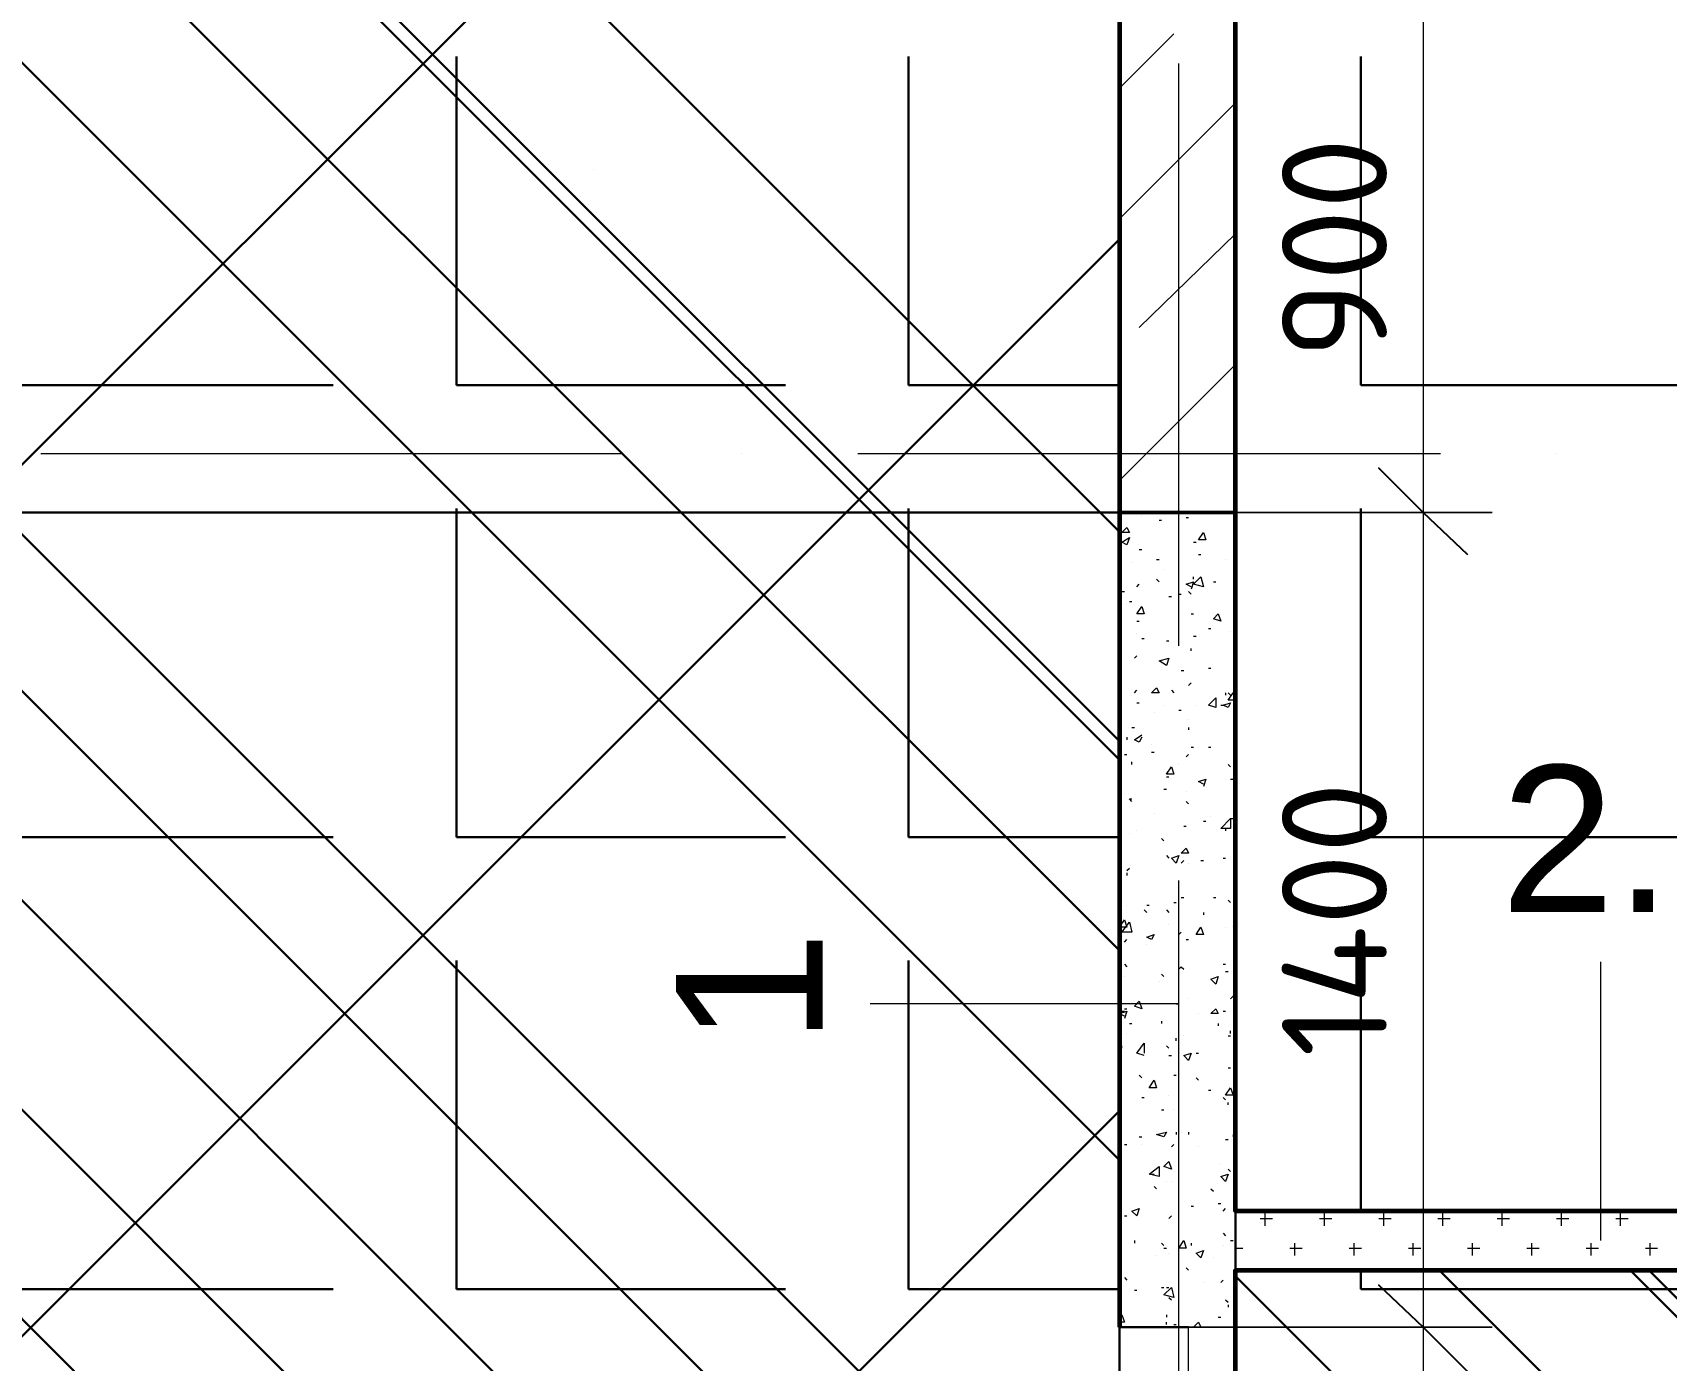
# Model space of a CAD drawing. Header units: millimetres. Extents: x -84737 to 172119, y -43083 to 59399.
# Drawn here: x 42692 to 45494, y 45623 to 47901 of the extents above; entities that cross this region are included whole.
import ezdxf

# ---------------------------------------------------------------- set-up
doc = ezdxf.new("R2010")
doc.units = ezdxf.units.MM
for name, color, linetype, lineweight in [('10) Плитка КР-3 300х300', 40, 'Continuous', 30), ('14) Плитка стены СТ-5.1', 3, 'Continuous', 60), ('17) Краска СТ-3.1 стена', 6, 'Continuous', 60), ('19) Краска ПТ-5 потолок', 161, 'Continuous', 30), ('20) Шпакл. баз. фин Стена', 40, 'Continuous', 60), ('22) Шпакл. баз. фин. Потолок', 102, 'Continuous', 30), ('3) Плинутс ПЛ-1', 6, 'Continuous', 30), ('9) Плитка КР-2 600х600', 110, 'Continuous', 30)]:
    doc.layers.add(name, color=color, linetype=linetype, lineweight=lineweight)
for name, color, linetype in [('PDF _Двери', 7, 'Continuous'), ('PDF _Марки', 7, 'Continuous'), ('PDF _Несущие колонны', 7, 'Continuous'), ('PDF _Обозначения', 7, 'Continuous'), ('PDF _Оси', 7, 'Continuous'), ('PDF _Размеры-100', 7, 'Continuous'), ('PDF _Стены', 7, 'Continuous'), ('PDF _Текст', 7, 'Continuous')]:
    doc.layers.add(name, color=color, linetype=linetype)
doc.styles.add('PDF GOSTCommon', font='arial.ttf')
doc.styles.add('PDF ISOCPEUR', font='isocpeur.ttf')
pattern_1 = [(0, (0, 0), (0, 775.335), [563.88, -211.455]), (90, (0, 0), (-775.335, 5e-14), [563.88, -211.455])]

msp = doc.modelspace()

# ---------------------------------------------------------------- hatches: boundary and pattern name
at = {"layer": '10) Плитка КР-3 300х300'}
h = msp.add_hatch(dxfattribs=at)
h.set_pattern_fill('ANGLE', color=256, scale=111)
h.set_pattern_definition(pattern_1)
h.paths.add_polyline_path([(47206.2, 50679.7), (44755.2, 50679.7), (44755.2, 45879.3), (46926.8, 45879.3), (46926.8, 46057.1), (47206.2, 46057.1)])
h.paths.add_polyline_path([(47206.2, 52876.7), (45305.5, 52876.7), (45305.5, 50798.3), (47206.2, 50798.3)])
h.paths.add_polyline_path([(50948.3, 52876.7), (47206.2, 52876.7), (47206.2, 51479.8), (50948.3, 51479.8)])
h.paths.add_polyline_path([(47544.8, 52978.3), (45305.5, 52978.3), (45305.5, 52876.7), (47544.8, 52876.7)])
h.paths.add_polyline_path([(52345.3, 55179.6), (50948.3, 55179.6), (50948.3, 45879.3), (52345.3, 45879.3)])
h.paths.add_polyline_path([(55905.4, 56678.2), (53695.7, 56678.2), (53695.7, 56504.6), (52197.1, 56504.6), (52197.1, 56678.2), (50948.3, 56678.2), (50948.3, 55179.6), (55808, 55179.6), (55808, 55327.8), (55905.4, 55327.8)])
h.paths.add_polyline_path([(55808, 52876.7), (55507.5, 52876.7), (55507.5, 51780.4), (54406.8, 51780.4), (54406.8, 52876.7), (54262.9, 52876.7), (53145.3, 52876.7), (53145.3, 51678.8), (52446.9, 51678.8), (52446.9, 50679.7), (52548.5, 50679.7), (52548.5, 49879.7), (55808, 49879.7)])
at = {"layer": '10) Плитка КР-3 300х300', "transparency": 33554687}
h = msp.add_hatch(dxfattribs=at)
h.set_pattern_fill('ANGLE', color=256, scale=111)
h.set_pattern_definition(pattern_1)
h.paths.add_polyline_path([(52446.9, 46979.9), (52446.9, 47077.3), (55808, 47077.3), (55808, 44228.3), (52946.4, 44228.3), (52946.4, 45777.7), (53246.9, 45777.7), (53246.9, 45976.7), (52446.9, 45976.7)])
h.paths.add_polyline_path([(52446.9, 48029.7), (52446.9, 49778.1), (55808, 49778.1), (55808, 47178.9), (53246.9, 47178.9), (53246.9, 48029.7)])
h.paths.add_polyline_path([(46304.5, 41878.9), (46304.5, 44499.3), (47455.9, 44478.1), (47455.9, 45599.9), (49504.8, 45599.9), (49504.8, 44258), (49758.8, 44258), (49777.8, 45777.7), (52264.8, 45777.7), (52264.8, 45104.6), (52264.8, 45100.4), (52844.8, 45100.4), (52844.8, 44126.7), (55808, 44126.7), (55808, 41878.9), (49758.8, 41878.9), (49758.8, 42958.4), (49504.8, 42958.4), (49504.8, 41878.9)])
h.paths.add_polyline_path([(44755.2, 42827.2), (44755.2, 45777.7), (47358.6, 45777.7), (47358.6, 44579.7), (46054.8, 44579.7), (46054.8, 42827.2)])
at = {"layer": '19) Краска ПТ-5 потолок'}
h = msp.add_hatch(dxfattribs=at)
h.set_pattern_fill('ANSI34', color=256, scale=80, angle=90)
h.paths.add_polyline_path([(22027.2, 47077.3), (10407.1, 47077.3), (10407.1, 45159.6), (12786.1, 45159.6), (12786.1, 44579.7), (22027.2, 44579.7)])
h.paths.add_polyline_path([(26785.3, 47077.3), (24503.6, 47077.3), (22027.2, 47077.3), (22027.2, 43580.7), (26785.3, 43580.7)])
h.paths.add_polyline_path([(34714, 47077.3), (26785.3, 47077.3), (26785.3, 44579.7), (34714, 44579.7)])
h.paths.add_polyline_path([(30256.5, 49778.1), (24503.6, 49778.1), (24503.6, 47077.3), (30256.5, 47077.3)])
h.paths.add_polyline_path([(44556.2, 47077.3), (39984.4, 47077.3), (34904.5, 47077.3), (34904.5, 44579.7), (44556.2, 44579.7)])
h.paths.add_polyline_path([(44556.2, 49096.5), (41457.5, 49096.5), (41457.5, 49778.1), (39984.4, 49778.1), (39984.4, 47077.3), (44556.2, 47077.3)])
at = {"layer": '19) Краска ПТ-5 потолок', "transparency": 33554687}
h = msp.add_hatch(dxfattribs=at)
h.set_pattern_fill('ANSI34', color=256, scale=80, angle=90)
h.paths.add_polyline_path([(52446.9, 46979.9), (52446.9, 47077.3), (55808, 47077.3), (55808, 44228.3), (52946.4, 44228.3), (52946.4, 45777.7), (53246.9, 45777.7), (53246.9, 45976.7), (52446.9, 45976.7)])
h.paths.add_polyline_path([(52446.9, 48029.7), (52446.9, 49778.1), (55808, 49778.1), (55808, 47178.9), (53246.9, 47178.9), (53246.9, 48029.7)])
h.paths.add_polyline_path([(46304.5, 41878.9), (46304.5, 44499.3), (47455.9, 44478.1), (47455.9, 45599.9), (49504.8, 45599.9), (49504.8, 44258), (49758.8, 44258), (49777.8, 45777.7), (52264.8, 45777.7), (52264.8, 45104.6), (52264.8, 45100.4), (52844.8, 45100.4), (52844.8, 44126.7), (55808, 44126.7), (55808, 41878.9), (49758.8, 41878.9), (49758.8, 42958.4), (49504.8, 42958.4), (49504.8, 41878.9)])
h.paths.add_polyline_path([(44755.2, 42827.2), (44755.2, 45777.7), (47358.6, 45777.7), (47358.6, 44579.7), (46054.8, 44579.7), (46054.8, 42827.2)])
at = {"layer": '22) Шпакл. баз. фин. Потолок'}
h = msp.add_hatch(dxfattribs=at)
h.set_pattern_fill('ANSI37', color=256, scale=333)
h.paths.add_polyline_path([(22027.2, 47077.3), (10407.1, 47077.3), (10407.1, 45159.6), (12786.1, 45159.6), (12786.1, 44579.7), (22027.2, 44579.7)])
h.paths.add_polyline_path([(26785.3, 47077.3), (24503.6, 47077.3), (22027.2, 47077.3), (22027.2, 43580.7), (26785.3, 43580.7)])
h.paths.add_polyline_path([(34714, 47077.3), (26785.3, 47077.3), (26785.3, 44579.7), (34714, 44579.7)])
h.paths.add_polyline_path([(30256.5, 49778.1), (24503.6, 49778.1), (24503.6, 47077.3), (30256.5, 47077.3)])
h.paths.add_polyline_path([(44556.2, 47077.3), (39984.4, 47077.3), (34904.5, 47077.3), (34904.5, 44579.7), (44556.2, 44579.7)])
h.paths.add_polyline_path([(44556.2, 49096.5), (41457.5, 49096.5), (41457.5, 49778.1), (39984.4, 49778.1), (39984.4, 47077.3), (44556.2, 47077.3)])
at = {"layer": '22) Шпакл. баз. фин. Потолок', "transparency": 33554687}
h = msp.add_hatch(dxfattribs=at)
h.set_pattern_fill('ANSI37', color=256, scale=333)
h.paths.add_polyline_path([(52446.9, 46979.9), (52446.9, 47077.3), (55808, 47077.3), (55808, 44228.3), (52946.4, 44228.3), (52946.4, 45777.7), (53246.9, 45777.7), (53246.9, 45976.7), (52446.9, 45976.7)])
h.paths.add_polyline_path([(52446.9, 48029.7), (52446.9, 49778.1), (55808, 49778.1), (55808, 47178.9), (53246.9, 47178.9), (53246.9, 48029.7)])
h.paths.add_polyline_path([(46304.5, 41878.9), (46304.5, 44499.3), (47455.9, 44478.1), (47455.9, 45599.9), (49504.8, 45599.9), (49504.8, 44258), (49758.8, 44258), (49777.8, 45777.7), (52264.8, 45777.7), (52264.8, 45104.6), (52264.8, 45100.4), (52844.8, 45100.4), (52844.8, 44126.7), (55808, 44126.7), (55808, 41878.9), (49758.8, 41878.9), (49758.8, 42958.4), (49504.8, 42958.4), (49504.8, 41878.9)])
h.paths.add_polyline_path([(44755.2, 42827.2), (44755.2, 45777.7), (47358.6, 45777.7), (47358.6, 44579.7), (46054.8, 44579.7), (46054.8, 42827.2)])
at = {"layer": '9) Плитка КР-2 600х600'}
h = msp.add_hatch(dxfattribs=at)
h.set_pattern_fill('ANGLE', color=256, scale=111)
h.set_pattern_definition(pattern_1)
h.paths.add_polyline_path([(22027.2, 47077.3), (10407.1, 47077.3), (10407.1, 45159.6), (12786.1, 45159.6), (12786.1, 44579.7), (22027.2, 44579.7)])
h.paths.add_polyline_path([(26785.3, 47077.3), (24503.6, 47077.3), (22027.2, 47077.3), (22027.2, 43580.7), (26785.3, 43580.7)])
h.paths.add_polyline_path([(34714, 47077.3), (26785.3, 47077.3), (26785.3, 44579.7), (34714, 44579.7)])
h.paths.add_polyline_path([(30256.5, 49778.1), (24503.6, 49778.1), (24503.6, 47077.3), (30256.5, 47077.3)])
h.paths.add_polyline_path([(44556.2, 47077.3), (39984.4, 47077.3), (34904.5, 47077.3), (34904.5, 44579.7), (44556.2, 44579.7)])
h.paths.add_polyline_path([(44556.2, 49096.5), (41457.5, 49096.5), (41457.5, 49778.1), (39984.4, 49778.1), (39984.4, 47077.3), (44556.2, 47077.3)])

# ---------------------------------------------------------------- linework, layer by layer
at = {"layer": '10) Плитка КР-3 300х300'}
for points in [[(44755.2, 50679.7), (47206.2, 50679.7), (47206.2, 45879.3), (44755.2, 45879.3)], [(44755.2, 42827.2), (44755.2, 45777.7), (47358.6, 45777.7), (47358.6, 44579.7), (46054.8, 44579.7), (46054.8, 42827.2)]]:
    msp.add_lwpolyline(points, close=True, dxfattribs=at)
at = {"layer": '14) Плитка стены СТ-5.1'}
for points in [[(44755.2, 50679.7), (47206.2, 50679.7), (47206.2, 45879.3), (44755.2, 45879.3)], [(44755.2, 42827.2), (44755.2, 45777.7), (47358.6, 45777.7), (47358.6, 44579.7), (46054.8, 44579.7), (46054.8, 42827.2)]]:
    msp.add_lwpolyline(points, close=True, dxfattribs=at)
at = {"layer": '17) Краска СТ-3.1 стена'}
msp.add_lwpolyline([(41355.9, 49778.1), (41457.5, 49778.1), (41457.5, 49096.5), (44556.2, 49096.5), (44556.2, 45680.3)], dxfattribs=at)
at = {"layer": '20) Шпакл. баз. фин Стена'}
msp.add_lwpolyline([(41355.9, 49778.1), (41457.5, 49778.1), (41457.5, 49096.5), (44556.2, 49096.5), (44556.2, 45680.3)], dxfattribs=at)
at = {"layer": '3) Плинутс ПЛ-1'}
msp.add_lwpolyline([(41355.9, 49778.1), (41457.5, 49778.1), (41457.5, 49096.5), (44556.2, 49096.5), (44556.2, 45680.3)], dxfattribs=at)
at = {"layer": '9) Плитка КР-2 600х600'}
msp.add_lwpolyline([(41457.5, 49778.1), (39984.4, 49778.1), (39984.4, 47077.3), (44556.2, 47077.3), (44556.2, 49096.5)], dxfattribs=at)
msp.add_lwpolyline([(34904.5, 47077.3), (44556.2, 47077.3), (44556.2, 44579.7), (34904.5, 44579.7)], close=True, dxfattribs=at)
at = {"layer": 'PDF _Двери', "lineweight": 18}
msp.add_lwpolyline([(44674.7, 44727.9), (44674.7, 45680.3), (44755.2, 45680.3), (44755.2, 44727.9)], close=True, dxfattribs=at)
at = {"layer": 'PDF _Марки', "lineweight": 9}
for points in [[(45381.7, 45828.5), (45381.7, 46306.8)], [(44657.8, 46234.9), (44128.7, 46234.9)]]:
    msp.add_lwpolyline(points, dxfattribs=at)
at = {"layer": 'PDF _Несущие колонны', "lineweight": 50}
msp.add_lwpolyline([(44755.2, 47077.3), (44755.2, 47978.9), (44556.2, 47978.9), (44556.2, 47077.3)], close=True, dxfattribs=at)
at = {"layer": 'PDF _Несущие колонны', "lineweight": 9}
for points in [[(44556.2, 47805.4), (44649.3, 47898.5)], [(44556.2, 47581), (44755.2, 47780)], [(44590.1, 47394.8), (44755.2, 47555.6)], [(44556.2, 47132.3), (44755.2, 47331.3)]]:
    msp.add_lwpolyline(points, dxfattribs=at)
at = {"layer": 'PDF _Обозначения', "lineweight": 9}
msp.add_lwpolyline([(43654.5, 47665.7), (43654.5, 47665.7)], dxfattribs=at)
at = {"layer": 'PDF _Оси', "lineweight": 9}
for points in [[(44657.8, 46848.7), (44657.8, 47847.7)], [(42706.3, 47178.9), (43705.3, 47178.9)], [(43908.5, 47178.9), (43908.5, 47178.9)], [(44107.5, 47178.9), (45106.5, 47178.9)], [(45305.5, 47178.9), (45305.5, 47178.9)], [(44657.8, 46645.5), (44657.8, 46645.5)], [(44657.8, 45447.5), (44657.8, 46446.5)]]:
    msp.add_lwpolyline(points, dxfattribs=at)
at = {"layer": 'PDF _Размеры-100', "lineweight": 9}
msp.add_lwpolyline([(45076.9, 49896.6), (45076.9, 47978.9), (45076.9, 47077.3), (45076.9, 45680.3), (45076.9, 44727.9), (44577.4, 44727.9), (45195.4, 44727.9), (44577.4, 44727.9), (45076.9, 44727.9), (45076.9, 42708.6)], dxfattribs=at)
at = {"layer": 'PDF _Размеры-100', "lineweight": 25}
for points in [[(45153.1, 47005.3), (45076.9, 47077.3), (45000.7, 47153.5), (45076.9, 47077.3)], [(45153.1, 45604.1), (45076.9, 45680.3), (45000.7, 45752.3), (45076.9, 45680.3)]]:
    msp.add_lwpolyline(points, close=True, dxfattribs=at)
at = {"layer": 'PDF _Размеры-100', "lineweight": 9}
for points in [[(45076.9, 47077.3), (44577.4, 47077.3), (45195.4, 47077.3), (44577.4, 47077.3)], [(45076.9, 45680.3), (44577.4, 45680.3), (45195.4, 45680.3), (44577.4, 45680.3)]]:
    msp.add_lwpolyline(points, close=True, dxfattribs=at)
at = {"layer": 'PDF _Стены', "lineweight": 18}
for points in [[(50846.7, 48139.8), (50846.7, 48110.2), (47307.8, 48110.2), (47307.8, 49778.1), (47206.2, 49778.1), (47206.2, 46057.1), (46926.8, 46057.1), (46926.8, 45879.3), (44755.2, 45879.3)], [(44755.2, 45777.7), (47358.6, 45777.7), (47358.6, 44579.7), (47257, 44579.7)]]:
    msp.add_lwpolyline(points, dxfattribs=at)
at = {"layer": 'PDF _Стены', "lineweight": 30}
msp.add_lwpolyline([(44755.2, 45680.3), (44755.2, 47077.3), (44556.2, 47077.3), (44556.2, 45680.3), (44674.7, 45680.3)], dxfattribs=at)
at = {"layer": 'PDF _Стены', "lineweight": 9}
for points in [[(44594.3, 47073), (44594.3, 47073)], [(44623.9, 47064.6), (44628.2, 47064.6)], [(44670.5, 47068.8), (44674.7, 47068.8)], [(44738.2, 47077.3), (44738.2, 47077.3)], [(44560.4, 47060.3), (44560.4, 47060.3)], [(44657.8, 47056.1), (44657.8, 47056.1)], [(44755.2, 47051.9), (44755.2, 47051.9)], [(44590.1, 47013.8), (44594.3, 47013.8)], [(44683.2, 47026.5), (44687.4, 47026.5)], [(44577.4, 46992.6), (44577.4, 46992.6)], [(44619.7, 46996.9), (44623.9, 46996.9)], [(44632.4, 46979.9), (44632.4, 46979.9)], [(44691.7, 47005.3), (44695.9, 47005.3)], [(44738.2, 46996.9), (44738.2, 46996.9)], [(44585.8, 46950.3), (44590.1, 46954.5)], [(44619.7, 46963), (44623.9, 46958.8)], [(44679, 46950.3), (44670.5, 46954.5), (44683.2, 46958.8), (44679, 46946.1)], [(44683.2, 46963), (44683.2, 46967.2)], [(44717.1, 46958.8), (44721.3, 46958.8)], [(44560.4, 46941.8), (44564.7, 46941.8)], [(44573.1, 46924.9), (44577.4, 46924.9)], [(44640.9, 46933.4), (44645.1, 46933.4)], [(44657.8, 46937.6), (44662, 46937.6)], [(44674.7, 46941.8), (44679, 46937.6)], [(44568.9, 46920.7), (44568.9, 46920.7)], [(44679, 46903.7), (44683.2, 46903.7)], [(44585.8, 46891), (44590.1, 46891)], [(44585.8, 46869.9), (44585.8, 46869.9)], [(44708.6, 46878.3), (44712.8, 46878.3)], [(44746.7, 46874.1), (44746.7, 46874.1)], [(44755.2, 46882.6), (44755.2, 46882.6)], [(44594.3, 46861.4), (44598.5, 46861.4)], [(44636.6, 46857.2), (44640.9, 46857.2)], [(44679, 46840.2), (44679, 46844.5)], [(44683.2, 46865.6), (44687.4, 46865.6)], [(44581.6, 46827.5), (44585.8, 46831.8)], [(44662, 46806.4), (44666.3, 46806.4)], [(44674.7, 46781), (44679, 46785.2)], [(44708.6, 46810.6), (44712.8, 46810.6)], [(44581.6, 46768.3), (44585.8, 46772.5)], [(44645.1, 46772.5), (44649.3, 46768.3)], [(44738.2, 46768.3), (44738.2, 46764)], [(44742.5, 46768.3), (44746.7, 46764)], [(44585.8, 46751.3), (44590.1, 46751.3)], [(44615.5, 46734.4), (44615.5, 46734.4)], [(44632.4, 46747.1), (44632.4, 46747.1)], [(44657.8, 46738.6), (44662, 46738.6)], [(44687.4, 46747.1), (44687.4, 46747.1)], [(44729.8, 46747.1), (44734, 46747.1)], [(44577.4, 46709), (44581.6, 46709)], [(44674.7, 46721.7), (44674.7, 46721.7)], [(44674.7, 46709), (44674.7, 46704.8)], [(44568.9, 46692.1), (44568.9, 46687.8)], [(44594.3, 46692.1), (44590.1, 46683.6), (44581.6, 46687.8), (44594.3, 46696.3)], [(44611.2, 46679.4), (44611.2, 46679.4)], [(44679, 46675.1), (44683.2, 46675.1)], [(44708.6, 46675.1), (44712.8, 46675.1)], [(44564.7, 46662.4), (44568.9, 46662.4)], [(44577.4, 46645.5), (44577.4, 46649.7)], [(44611.2, 46666.7), (44615.5, 46666.7)], [(44670.5, 46658.2), (44674.7, 46662.4)], [(44742.5, 46645.5), (44746.7, 46641.3)], [(44636.6, 46624.3), (44640.9, 46624.3)], [(44700.1, 46611.6), (44691.7, 46615.9), (44704.4, 46620.1), (44700.1, 46607.4)], [(44746.7, 46620.1), (44750.9, 46620.1)], [(44564.7, 46594.7), (44564.7, 46594.7)], [(44632.4, 46603.2), (44636.6, 46603.2)], [(44670.5, 46598.9), (44670.5, 46598.9)], [(44577.4, 46582), (44573.1, 46586.2), (44577.4, 46586.2)], [(44615.5, 46560.8), (44615.5, 46560.8)], [(44670.5, 46582), (44674.7, 46577.8)], [(44666.3, 46539.7), (44670.5, 46539.7)], [(44700.1, 46548.1), (44704.4, 46548.1)], [(44712.8, 46556.6), (44712.8, 46556.6)], [(44738.2, 46535.4), (44738.2, 46531.2)], [(44746.7, 46552.4), (44750.9, 46552.4)], [(44573.1, 46527), (44573.1, 46527)], [(44585.8, 46531.2), (44585.8, 46531.2)], [(44628.2, 46518.5), (44632.4, 46514.3)], [(44636.6, 46488.9), (44640.9, 46484.6)], [(44653.6, 46476.2), (44653.6, 46476.2)], [(44662, 46476.2), (44666.3, 46480.4)], [(44674.7, 46476.2), (44674.7, 46476.2)], [(44695.9, 46480.4), (44700.1, 46480.4)], [(44734, 46484.6), (44738.2, 46484.6)], [(44755.2, 46488.9), (44755.2, 46488.9)], [(44568.9, 46463.5), (44573.1, 46467.7)], [(44568.9, 46459.2), (44568.9, 46455)], [(44755.2, 46429.6), (44755.2, 46429.6)], [(44568.9, 46404.2), (44568.9, 46404.2)], [(44598.5, 46395.7), (44602.8, 46391.5)], [(44602.8, 46404.2), (44607, 46404.2)], [(44636.6, 46395.7), (44640.9, 46391.5)], [(44649.3, 46408.4), (44653.6, 46408.4)], [(44662, 46416.9), (44666.3, 46416.9)], [(44700.1, 46391.5), (44700.1, 46387.3)], [(44717.1, 46416.9), (44721.3, 46416.9)], [(44742.5, 46412.7), (44746.7, 46408.4)], [(44755.2, 46408.4), (44755.2, 46408.4)], [(44755.2, 46408.4), (44755.2, 46408.4)], [(44640.9, 46370.3), (44640.9, 46370.3)], [(44738.2, 46366.1), (44738.2, 46366.1)], [(44750.9, 46366.1), (44755.2, 46370.3)], [(44564.7, 46340.7), (44568.9, 46344.9)], [(44602.8, 46336.5), (44602.8, 46336.5)], [(44657.8, 46353.4), (44662, 46357.6)], [(44670.5, 46344.9), (44674.7, 46344.9)], [(44556.2, 46332.2), (44560.4, 46332.2)], [(44755.2, 46328), (44755.2, 46328)], [(44755.2, 46328), (44755.2, 46328)], [(44564.7, 46302.6), (44568.9, 46298.4)], [(44564.7, 46281.4), (44564.7, 46281.4)], [(44628.2, 46285.7), (44632.4, 46281.4)], [(44657.8, 46294.1), (44662, 46298.4), (44666.3, 46294.1)], [(44734, 46302.6), (44738.2, 46302.6)], [(44738.2, 46289.9), (44742.5, 46289.9)], [(44750.9, 46306.8), (44750.9, 46306.8)], [(44556.2, 46264.5), (44556.2, 46264.5)], [(44623.9, 46273), (44623.9, 46273)], [(44564.7, 46226.4), (44568.9, 46226.4)], [(44653.6, 46234.9), (44657.8, 46234.9)], [(44674.7, 46243.3), (44674.7, 46243.3)], [(44746.7, 46243.3), (44750.9, 46247.6)], [(44564.7, 46213.7), (44556.2, 46217.9), (44568.9, 46222.2), (44564.7, 46209.5)], [(44560.4, 46222.2), (44564.7, 46222.2)], [(44573.1, 46201), (44577.4, 46201)], [(44628.2, 46205.2), (44628.2, 46201)], [(44691.7, 46217.9), (44691.7, 46217.9)], [(44725.5, 46201), (44725.5, 46196.8)], [(44734, 46222.2), (44738.2, 46222.2)], [(44568.9, 46184.1), (44568.9, 46184.1)], [(44653.6, 46171.4), (44653.6, 46175.6)], [(44666.3, 46179.8), (44666.3, 46179.8)], [(44742.5, 46179.8), (44746.7, 46179.8)], [(44746.7, 46184.1), (44746.7, 46188.3)], [(44560.4, 46158.7), (44560.4, 46162.9)], [(44598.5, 46146), (44585.8, 46150.2), (44598.5, 46167.1), (44598.5, 46150.2)], [(44636.6, 46162.9), (44640.9, 46158.7)], [(44640.9, 46146), (44645.1, 46146)], [(44687.4, 46150.2), (44691.7, 46150.2)], [(44590.1, 46112.1), (44594.3, 46107.9)], [(44649.3, 46112.1), (44653.6, 46112.1)], [(44742.5, 46124.8), (44746.7, 46124.8)], [(44556.2, 46099.4), (44560.4, 46099.4)], [(44687.4, 46107.9), (44691.7, 46103.6)], [(44708.6, 46086.7), (44712.8, 46086.7)], [(44594.3, 46074), (44598.5, 46074)], [(44640.9, 46078.2), (44640.9, 46078.2)], [(44734, 46074), (44738.2, 46069.8)], [(44742.5, 46061.3), (44742.5, 46065.5)], [(44556.2, 46040.1), (44556.2, 46040.1)], [(44628.2, 46052.8), (44632.4, 46052.8)], [(44649.3, 46052.8), (44649.3, 46052.8)], [(44556.2, 46014.8), (44556.2, 46014.8)], [(44590.1, 46006.3), (44594.3, 46006.3)], [(44653.6, 46014.8), (44653.6, 46010.5)], [(44662, 46014.8), (44662, 46014.8)], [(44674.7, 46014.8), (44674.7, 46010.5)], [(44738.2, 46002.1), (44742.5, 46002.1)], [(44750.9, 46010.5), (44750.9, 46006.3)], [(44564.7, 45993.6), (44568.9, 45993.6)], [(44594.3, 45993.6), (44594.3, 45993.6)], [(44645.1, 45989.4), (44649.3, 45993.6)], [(44691.7, 45989.4), (44691.7, 45989.4)], [(44729.8, 45959.7), (44729.8, 45959.7)], [(44742.5, 45951.3), (44746.7, 45947)], [(44611.2, 45942.8), (44615.5, 45942.8)], [(44615.5, 45921.6), (44619.7, 45917.4)], [(44636.6, 45930.1), (44636.6, 45930.1)], [(44645.1, 45930.1), (44645.1, 45930.1)], [(44712.8, 45917.4), (44717.1, 45913.2)], [(44738.2, 45942.8), (44738.2, 45942.8)], [(44679, 45887.8), (44683.2, 45887.8)], [(44725.5, 45892), (44729.8, 45892)], [(44564.7, 45870.8), (44568.9, 45870.8)], [(44640.9, 45866.6), (44645.1, 45870.8)], [(44734, 45879.3), (44738.2, 45883.5)], [(44797.5, 45866.6), (44818.7, 45866.6)], [(44806, 45853.9), (44806, 45875.1)], [(44899.1, 45866.6), (44920.3, 45866.6)], [(44907.6, 45853.9), (44907.6, 45875.1)], [(45000.7, 45866.6), (45021.9, 45866.6)], [(45009.2, 45853.9), (45009.2, 45875.1)], [(45102.3, 45866.6), (45123.4, 45866.6)], [(45110.7, 45853.9), (45110.7, 45875.1)], [(45203.9, 45866.6), (45225, 45866.6)], [(45212.3, 45853.9), (45212.3, 45875.1)], [(45305.5, 45866.6), (45326.6, 45866.6)], [(45313.9, 45853.9), (45313.9, 45875.1)], [(45407.1, 45866.6), (45428.2, 45866.6)], [(45415.5, 45853.9), (45415.5, 45875.1)], [(44734, 45841.2), (44738.2, 45837)], [(44581.6, 45828.5), (44581.6, 45824.3)], [(44619.7, 45803.1), (44619.7, 45803.1)], [(44628.2, 45824.3), (44632.4, 45820)], [(44632.4, 45815.8), (44636.6, 45815.8)], [(44640.9, 45807.3), (44640.9, 45807.3)], [(44679, 45824.3), (44679, 45820)], [(44679, 45820), (44679, 45820)], [(44734, 45820), (44734, 45820)], [(44746.7, 45828.5), (44750.9, 45828.5)], [(44755.2, 45815.8), (44767.9, 45815.8)], [(44848.3, 45815.8), (44869.5, 45815.8)], [(44856.8, 45803.1), (44856.8, 45824.3)], [(44949.9, 45815.8), (44971.1, 45815.8)], [(44958.4, 45803.1), (44958.4, 45824.3)], [(45051.5, 45815.8), (45072.7, 45815.8)], [(45060, 45803.1), (45060, 45824.3)], [(45153.1, 45815.8), (45174.2, 45815.8)], [(45161.5, 45803.1), (45161.5, 45824.3)], [(45254.7, 45815.8), (45275.8, 45815.8)], [(45263.1, 45803.1), (45263.1, 45824.3)], [(45356.3, 45815.8), (45377.4, 45815.8)], [(45364.7, 45803.1), (45364.7, 45824.3)], [(45457.9, 45815.8), (45479, 45815.8)], [(45466.3, 45803.1), (45466.3, 45824.3)], [(44670.5, 45781.9), (44674.7, 45777.7)], [(44717.1, 45798.9), (44717.1, 45798.9)], [(44564.7, 45765), (44568.9, 45760.8)], [(44628.2, 45748.1), (44632.4, 45748.1)], [(44636.6, 45748.1), (44640.9, 45748.1)], [(44700.1, 45756.5), (44700.1, 45756.5)], [(44729.8, 45756.5), (44734, 45760.8)], [(44581.6, 45743.8), (44585.8, 45743.8)], [(44640.9, 45731.1), (44645.1, 45726.9)], [(44738.2, 45726.9), (44742.5, 45722.7)], [(44556.2, 45693), (44560.4, 45701.5), (44564.7, 45688.8), (44556.2, 45688.8)], [(44636.6, 45701.5), (44636.6, 45697.3)], [(44725.5, 45697.3), (44729.8, 45697.3)], [(44742.5, 45718.4), (44742.5, 45714.2)], [(44636.6, 45684.6), (44636.6, 45688.8)], [(44649.3, 45684.6), (44653.6, 45684.6)], [(44687.4, 45680.3), (44683.2, 45680.3), (44691.7, 45688.8), (44695.9, 45680.3)]]:
    msp.add_lwpolyline(points, dxfattribs=at)
for points in [[(44568.9, 47051.9), (44573.1, 47043.4), (44560.4, 47043.4)], [(44700.1, 47043.4), (44704.4, 47030.7), (44691.7, 47030.7)], [(44573.1, 47034.9), (44568.9, 47022.2), (44560.4, 47026.5)], [(44683.2, 46954.5), (44695.9, 46967.2), (44700.1, 46950.3)], [(44594.3, 46916.4), (44598.5, 46903.7), (44585.8, 46903.7)], [(44725.5, 46903.7), (44729.8, 46891), (44717.1, 46895.3)], [(44640.9, 46827.5), (44636.6, 46814.8), (44623.9, 46823.3)], [(44619.7, 46776.7), (44623.9, 46768.3), (44611.2, 46768.3)], [(44721.3, 46742.9), (44708.6, 46747.1), (44721.3, 46759.8)], [(44750.9, 46768.3), (44755.2, 46755.6), (44742.5, 46755.6)], [(44746.7, 46751.3), (44742.5, 46742.9), (44734, 46747.1)], [(44645.1, 46641.3), (44649.3, 46628.6), (44636.6, 46628.6)], [(44746.7, 46535.4), (44729.8, 46535.4), (44746.7, 46552.4)], [(44657.8, 46488.9), (44653.6, 46476.2), (44645.1, 46484.6)], [(44670.5, 46501.6), (44674.7, 46493.1), (44662, 46493.1)], [(44564.7, 46378.8), (44568.9, 46366.1), (44556.2, 46366.1)], [(44577.4, 46357.6), (44560.4, 46357.6), (44573.1, 46374.6)], [(44695.9, 46366.1), (44700.1, 46353.4), (44687.4, 46353.4)], [(44615.5, 46353.4), (44611.2, 46344.9), (44602.8, 46349.2)], [(44725.5, 46281.4), (44721.3, 46268.7), (44712.8, 46277.2)], [(44590.1, 46239.1), (44594.3, 46226.4), (44581.6, 46230.6)], [(44721.3, 46226.4), (44725.5, 46217.9), (44712.8, 46217.9)], [(44679, 46150.2), (44674.7, 46137.5), (44666.3, 46146)], [(44615.5, 46103.6), (44619.7, 46090.9), (44607, 46090.9)], [(44746.7, 46090.9), (44750.9, 46078.2), (44738.2, 46078.2)], [(44636.6, 46014.8), (44632.4, 46006.3), (44619.7, 46010.5)], [(44623.9, 45938.6), (44607, 45942.8), (44623.9, 45955.5)], [(44640.9, 45964), (44645.1, 45951.3), (44632.4, 45955.5)], [(44742.5, 45942.8), (44738.2, 45930.1), (44729.8, 45938.6)], [(44590.1, 45883.5), (44585.8, 45870.8), (44577.4, 45879.3)], [(44666.3, 45828.5), (44670.5, 45815.8), (44657.8, 45815.8)], [(44700.1, 45811.6), (44695.9, 45798.9), (44687.4, 45807.3)], [(44649.3, 45731.1), (44632.4, 45735.4), (44645.1, 45748.1)]]:
    msp.add_lwpolyline(points, close=True, dxfattribs=at)

# ---------------------------------------------------------------- texts
at = {"layer": 'PDF _Текст', "attachment_point": 4, "rotation": 90}
for s, insert, char_height, style in [('900', (44924.7, 47341.7), 180, 'PDF ISOCPEUR'), ('1400', (44924.7, 46143.6), 180, 'PDF ISOCPEUR'), ('1', (43921.2, 46164.8), 251.6, 'PDF GOSTCommon')]:
    msp.add_mtext(s, dxfattribs=dict(at, insert=insert, char_height=char_height, style=style))
at = {"layer": 'PDF _Текст', "insert": (45210, 46518), "char_height": 251.59, "attachment_point": 4, "style": 'PDF GOSTCommon'}
msp.add_mtext('2.1', dxfattribs=at)

doc.saveas('drawing.dxf')
